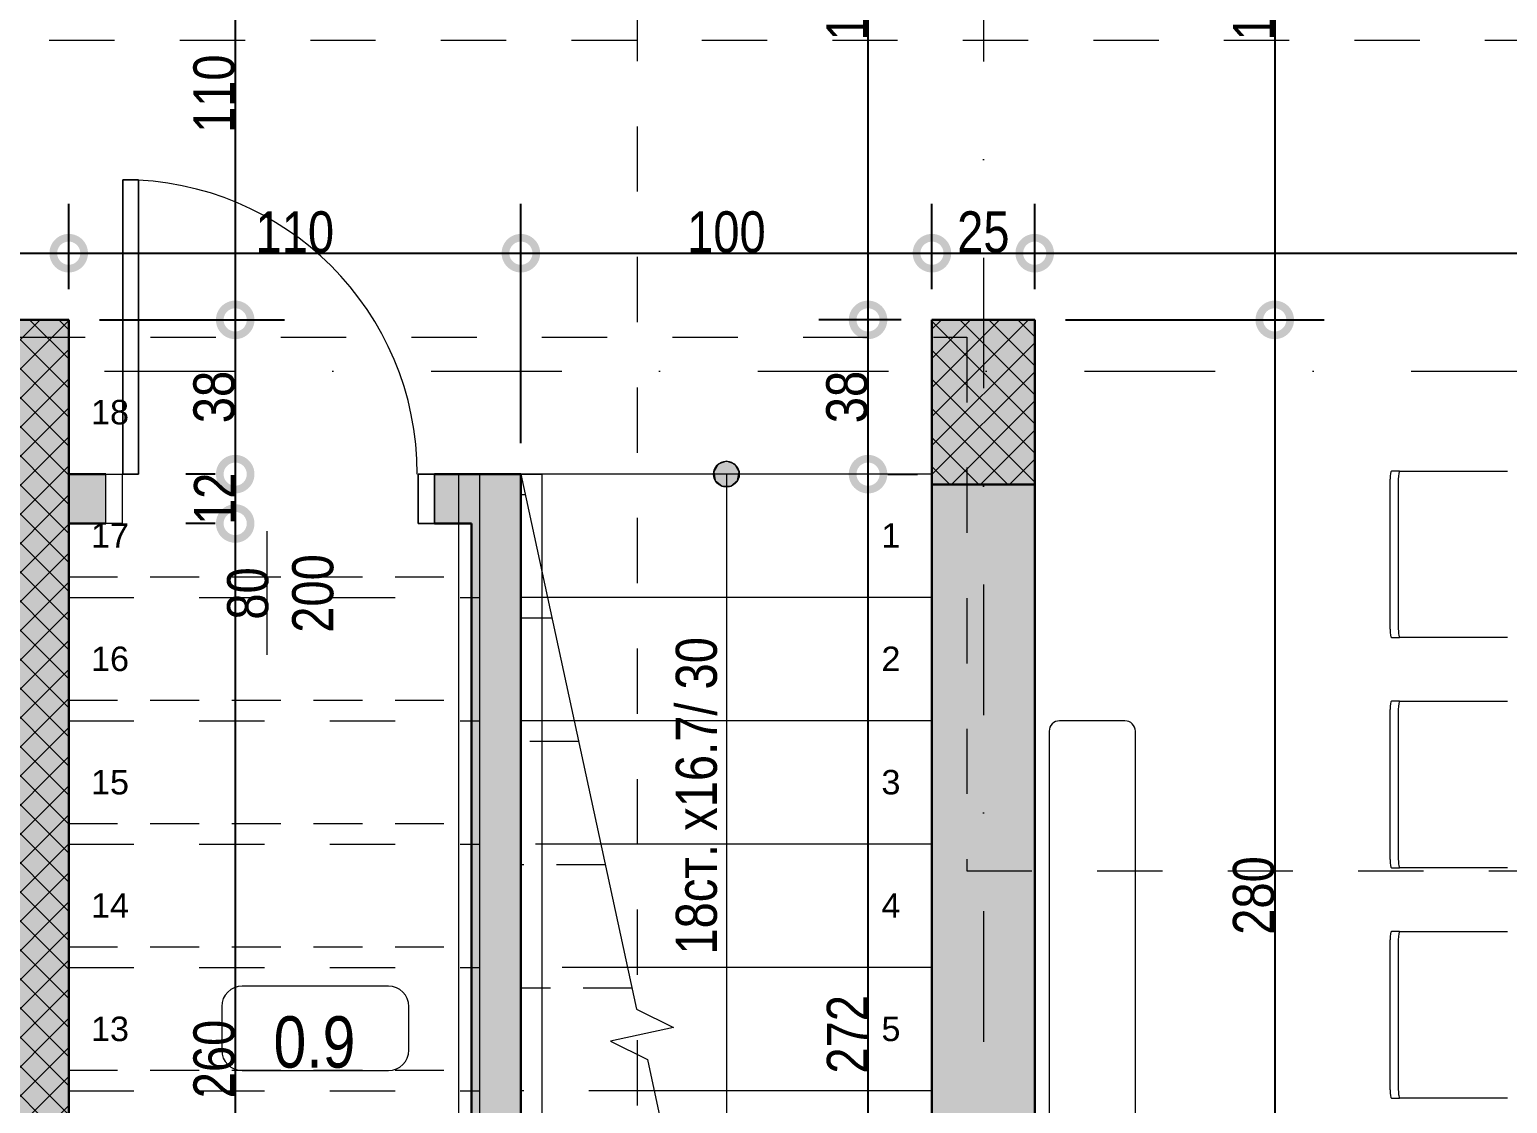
# Model space of a CAD drawing. Header units: centimetres. Extents: x 0 to 25250, y 0 to 2250.
# Drawn here: x 894.4 to 1254, y 578.3 to 839.5 of the extents above; entities that cross this region are included whole.
import ezdxf

# ---------------------------------------------------------------- set-up
doc = ezdxf.new("R2010")
doc.units = ezdxf.units.CM
for name, pattern in [('17-View-1$0$Dash', [31.75, 15.875, -15.875]), ('17-View-1$0$Dash dot', [79.375, 31.75, -23.8125, 0, -23.8125]), ('17-View-1$0$Overhead', [19.84375, 11.90625, -7.9375])]:
    doc.linetypes.add(name, pattern=pattern)
for name, color, linetype, lineweight in [('A-ANNO-DIMS', 7, 'Continuous', 9), ('A-AREA-IDEN', 7, 'Continuous', 9), ('A-DOOR', 7, 'Continuous', 9), ('A-DOOR-FRAM', 7, 'Continuous', 15), ('A-DOOR-IDEN', 7, 'Continuous', 9), ('A-FLOR-HRAL', 7, 'Continuous', 9), ('A-FLOR-HRAL-MBND', 7, 'Continuous', 9), ('A-FLOR-OVHD', 7, '17-View-1$0$Overhead', 9), ('A-WALL', 7, 'Continuous', 9), ('A-WALL-PATT', 7, 'Continuous', 9), ('G-ANNO-SYMB', 7, 'Continuous', 9), ('I-FURN', 7, 'Continuous', 9), ('M-EQPM', 7, 'Continuous', 9), ('S-COLS', 7, 'Continuous', 9), ('S-GRID', 7, 'Continuous', 9), ('S-STRS', 7, 'Continuous', 9), ('S-STRS-ANNO', 7, 'Continuous', 9), ('S-STRS-IDEN', 7, 'Continuous', 9), ('S-STRS-MBND', 7, '17-View-1$0$Dash', 9)]:
    doc.layers.add(name, color=color, linetype=linetype, lineweight=lineweight)
doc.styles.add('17-View-1$0$Arial', font='arial.ttf', dxfattribs={"height": 5.953125})
doc.styles.add('17-View-1$0$Arial Narrow', font='ARIALN.TTF', dxfattribs={"height": 12.5})
doc.styles.add('17-View-1$0$Arial Narrow_1', font='ARIALN.TTF', dxfattribs={"height": 10})
doc.styles.add('17-View-1$0$Arial Narrow_3', font='ARIALN.TTF', dxfattribs={"height": 10})
doc.dimstyles.new('17-View-1$0$TEC_DIM', dxfattribs={"dimscale": 30.48, "dimtxt": 10.23431, "dimasz": 0.492126, "dimexe": 0.393701, "dimexo": 0.246063, "dimgap": 0, "dimtad": 1, "dimdec": 0, "dimzin": 0, "dimdsep": 46, "dimtxsty": '17-View-1$0$Arial Narrow_3', "dimblk1": '17-View-1$0$_DotSmall', "dimblk2": '17-View-1$0$_DotSmall', "dimsah": 1, "dimcen": 0.09, "dimazin": 0, "dimtfac": 1, "dimtdec": 4, "dimtix": 1, "dimtmove": 0, "dimatfit": 3, "dimfxl": 1, "dimtvp": 1, "dimtolj": 1, "dimtzin": 0, "dimarcsym": 2})
doc.dimstyles.new('17-View-1$0$TEC_DIM_3', dxfattribs={"dimscale": 30.48, "dimtxt": 10.23431, "dimasz": 0.492126, "dimexe": 0.393701, "dimexo": 0.246063, "dimgap": 0, "dimtad": 1, "dimdec": 0, "dimzin": 0, "dimdsep": 46, "dimtxsty": '17-View-1$0$Arial Narrow_3', "dimblk1": '17-View-1$0$_DotSmall', "dimblk2": '17-View-1$0$_DotSmall', "dimsah": 1, "dimcen": 0.09, "dimazin": 0, "dimtfac": 1, "dimtdec": 4, "dimtix": 1, "dimtmove": 0, "dimatfit": 3, "dimfxl": 1, "dimtvp": 1, "dimtolj": 1, "dimtzin": 0, "dimarcsym": 2})
pattern_1 = [(45, (-1006133.902, 862055.479), (-3.535533906, 3.535533906), []), (135, (-1006133.902, 862055.479), (-3.535533906, -3.535533906), [])]

# ---------------------------------------------------------------- blocks, each defined once
blk = doc.blocks.new('Stuhl-04 - Typ1-2239621-НИВО 0')
at = {"layer": 'I-FURN'}
for p, q in [((-55.46, 10.55), (-55.46, 26.47)), ((-14.96, 26.47), (-14.96, 10.55)), ((-55.46, 5.31), (-55.46, 10.55)), ((-14.96, 10.55), (-14.96, 5.31)), ((-55.46, 0.22), (-55.46, 5.31)), ((-14.96, 5.31), (-14.96, 0.22)), ((-55.46, 0.22), (-55.46, -1.75)), ((-14.96, -1.75), (-14.96, 0.22)), ((-16.96, -0.07), (-53.46, -0.07)), ((-16.96, -2.05), (-53.46, -2.05))]:
    blk.add_line(p, q, dxfattribs=at)
for centre, major_axis, start_param, end_param in [((-53.46, 0.22), (2, 0), 3.141593, 4.712389), ((-16.96, 0.22), (-2, 0), 1.570796, 3.141593), ((-53.46, -1.75), (2, 0), 3.141593, 4.712389), ((-16.96, -1.75), (2, 0), 4.712389, 6.283185)]:
    blk.add_ellipse(centre, major_axis=major_axis, ratio=0.147809, start_param=start_param, end_param=end_param, dxfattribs=at)
blk = doc.blocks.new('TEC_DOOR-INT - 80x200-2358334-НИВО 0')
at = {"layer": 'A-DOOR', "lineweight": 15}
for p, q in [((32, -6), (35.8, -6)), ((32, -77.6), (32, -6)), ((32, -6), (32, -77.6)), ((35.8, -6), (32, -6)), ((35.8, -6), (35.8, -77.6)), ((35.8, -77.6), (35.8, -6)), ((35.8, -77.6), (32, -77.6)), ((32, -77.6), (35.8, -77.6))]:
    blk.add_line(p, q, dxfattribs=at)
at = {"layer": 'A-DOOR'}
blk.add_arc((35.8, -6), 71.6, 180, 270, dxfattribs=at)
at = {"layer": 'A-DOOR-FRAM'}
for p, q in [((-40, -6), (-40, 6)), ((-40, 6), (-36, 6)), ((-36, 6), (-40, 6)), ((-40, 6), (-40, -6)), ((-36, 6), (-36, -6)), ((-36, -6), (-36, 6)), ((36, 6), (40, 6)), ((36, -6), (36, 6)), ((36, -6), (36, 6)), ((36, 6), (40, 6)), ((40, 6), (40, -6)), ((40, 6), (40, -6)), ((-36, -6), (-40, -6)), ((-40, -6), (-36, -6)), ((40, -6), (36, -6)), ((40, -6), (36, -6))]:
    blk.add_line(p, q, dxfattribs=at)
blk = doc.blocks.new('Heat_Pump-Floor_Unit-VRV_IV-Daikin-FXLQ_MVJU - ERROR_LOAD Type Catalog-2382949-НИВО 0')
at = {"layer": 'M-EQPM'}
for p, q in [((-50.00625, 7.9375), (-50.00625, -7.9375)), ((47.46625, 10.4775), (-47.46625, 10.4775)), ((50.00625, -7.9375), (50.00625, 7.9375)), ((-47.46625, -10.4775), (47.46625, -10.4775))]:
    blk.add_line(p, q, dxfattribs=at)
for centre, start, end in [((-47.46625, 7.9375), 90, 180), ((47.46625, 7.9375), 360, 90), ((-47.46625, -7.9375), 180, 270), ((47.46625, -7.9375), 270, 360)]:
    blk.add_arc(centre, 2.54, start, end, dxfattribs=at)
blk = doc.blocks.new('Railing - Railing-2455743-НИВО 0')
at = {"layer": 'A-FLOR-HRAL'}
for p, q in [((819.14, -939.1), (824.22, -939.1)), ((824.22, -939.1), (824.22, -962.59))]:
    blk.add_line(p, q, dxfattribs=at)
at = {"layer": 'A-FLOR-HRAL-MBND'}
for p, q in [((804.06, -939.1), (809.14, -939.1)), ((804.06, -1109.74), (804.06, -939.1)), ((809.14, -1109.74), (809.14, -939.1)), ((824.22, -962.59), (824.22, -1109.74)), ((819.14, -989.51), (819.14, -1109.74)), ((804.06, -1116.67), (804.06, -1109.74)), ((809.14, -1111.59), (809.14, -1109.74)), ((819.14, -1109.74), (819.14, -1111.59)), ((824.22, -1109.74), (824.22, -1116.67)), ((819.14, -1111.59), (809.14, -1111.59)), ((807.53, -1116.67), (804.06, -1116.67)), ((820.76, -1116.67), (807.53, -1116.67)), ((824.22, -1116.67), (820.76, -1116.67))]:
    blk.add_line(p, q, dxfattribs=at)
blk = doc.blocks.new('TEC_DOOR_TAG - TEC_DOOR_TAG-22318-НИВО 0')
at = {"layer": 'A-DOOR-IDEN'}
blk.add_line((-0.0145, -0.0167), (-0.0145, 0.5833), dxfattribs=at)
blk = doc.blocks.new('TEC_ROOM_TAG - TEC_ROOM_TAG-32046-НИВО 0')
at = {"layer": 'A-AREA-IDEN'}
for p, q in [((0.3718, 0.1968), (-0.3391, 0.1968)), ((-0.4391, 0.0968), (-0.4391, -0.1143)), ((0.4718, -0.1143), (0.4718, 0.0968)), ((-0.3391, -0.2143), (0.3718, -0.2143))]:
    blk.add_line(p, q, dxfattribs=at)
for centre, start, end in [((-0.3391, 0.0968), 90, 180), ((0.3718, 0.0968), 360, 90), ((-0.3391, -0.1143), 180, 270), ((0.3718, -0.1143), 270, 360)]:
    blk.add_arc(centre, 0.1, start, end, dxfattribs=at)
blk = doc.blocks.new('17-View-1$0$_DotSmall')
at = {"color": 0, "linetype": 'ByBlock', "const_width": 0.5}
blk.add_lwpolyline([(-0.0625, 0, 1), (0.0625, 0, 1)], format="xyb", close=True, dxfattribs=at)
blk = doc.blocks.new('*D2360')
at = {"layer": 'A-ANNO-DIMS', "color": 0, "lineweight": -2, "transparency": 16777216}
for p, q in [((1993.97, 901.4), (1993.97, 279.71)), ((398.97, 406.4), (398.97, 279.71)), ((398.97, 291.71), (1993.97, 291.71))]:
    blk.add_line(p, q, dxfattribs=at)
at = {"layer": 'A-ANNO-DIMS', "color": 0, "lineweight": -2, "transparency": 16777216, "xscale": 15, "yscale": 15, "zscale": 15, "rotation": 180}
blk.add_blockref('17-View-1$0$_DotSmall', (398.97, 291.71), dxfattribs=at)
at = {"layer": 'A-ANNO-DIMS', "color": 0, "lineweight": -2, "transparency": 16777216, "xscale": 15, "yscale": 15, "zscale": 15}
blk.add_blockref('17-View-1$0$_DotSmall', (1993.97, 291.71), dxfattribs=at)
at = {"layer": 'A-ANNO-DIMS', "color": 0, "transparency": 16777216, "insert": (1196.47, 296.81), "char_height": 10, "width": 30.4105, "attachment_point": 5, "style": '17-View-1$0$Arial Narrow_3'}
blk.add_mtext('\\A1;1595', dxfattribs=at)
blk = doc.blocks.new('*D2542')
at = {"layer": 'A-ANNO-DIMS', "color": 0, "lineweight": -2, "transparency": 16777216}
for p, q in [((1171.47, 923.9), (1209.36, 923.9)), ((1197.36, 923.9), (1197.36, 768.9)), ((1146.47, 768.9), (1209.36, 768.9))]:
    blk.add_line(p, q, dxfattribs=at)
at = {"layer": 'A-ANNO-DIMS', "color": 0, "lineweight": -2, "transparency": 16777216, "xscale": 15, "yscale": 15, "zscale": 15}
for p, rotation in [((1197.36, 923.9), 90), ((1197.36, 768.9), 270)]:
    blk.add_blockref('17-View-1$0$_DotSmall', p, dxfattribs=dict(at, rotation=rotation))
at = {"layer": 'A-ANNO-DIMS', "color": 0, "transparency": 16777216, "insert": (1192.26, 846.4), "char_height": 10, "width": 22.8079, "attachment_point": 5, "rotation": 90, "style": '17-View-1$0$Arial Narrow_3'}
blk.add_mtext('\\A1;155', dxfattribs=at)
blk = doc.blocks.new('*D2543')
at = {"layer": 'A-ANNO-DIMS', "color": 0, "lineweight": -2, "transparency": 16777216}
for p, q in [((1146.47, 768.9), (1209.36, 768.9)), ((1197.36, 768.9), (1197.36, 488.9)), ((1192.51, 488.9), (1185.36, 488.9))]:
    blk.add_line(p, q, dxfattribs=at)
at = {"layer": 'A-ANNO-DIMS', "color": 0, "lineweight": -2, "transparency": 16777216, "xscale": 15, "yscale": 15, "zscale": 15}
for p, rotation in [((1197.36, 768.9), 90), ((1197.36, 488.9), 270)]:
    blk.add_blockref('17-View-1$0$_DotSmall', p, dxfattribs=dict(at, rotation=rotation))
at = {"layer": 'A-ANNO-DIMS', "color": 0, "transparency": 16777216, "insert": (1192.26, 628.9), "char_height": 10, "width": 22.8079, "attachment_point": 5, "rotation": 90, "style": '17-View-1$0$Arial Narrow_3'}
blk.add_mtext('\\A1;280', dxfattribs=at)
blk = doc.blocks.new('*D2553')
at = {"layer": 'A-ANNO-DIMS', "color": 0, "lineweight": -2, "transparency": 16777216}
for p, q in [((911.47, 878.9), (956.47, 878.9)), ((944.47, 878.9), (944.47, 768.9)), ((911.47, 768.9), (956.47, 768.9))]:
    blk.add_line(p, q, dxfattribs=at)
at = {"layer": 'A-ANNO-DIMS', "color": 0, "lineweight": -2, "transparency": 16777216, "xscale": 15, "yscale": 15, "zscale": 15}
for p, rotation in [((944.47, 878.9), 90), ((944.47, 768.9), 270)]:
    blk.add_blockref('17-View-1$0$_DotSmall', p, dxfattribs=dict(at, rotation=rotation))
at = {"layer": 'A-ANNO-DIMS', "color": 0, "transparency": 16777216, "insert": (939.37, 823.9), "char_height": 10, "width": 22.8079, "attachment_point": 5, "rotation": 90, "style": '17-View-1$0$Arial Narrow_3'}
blk.add_mtext('\\A1;110', dxfattribs=at)
blk = doc.blocks.new('*D2554')
at = {"layer": 'A-ANNO-DIMS', "color": 0, "lineweight": -2, "transparency": 16777216}
for p, q in [((911.47, 768.9), (956.47, 768.9)), ((944.47, 768.9), (944.47, 731.38)), ((939.63, 731.38), (932.47, 731.38))]:
    blk.add_line(p, q, dxfattribs=at)
at = {"layer": 'A-ANNO-DIMS', "color": 0, "lineweight": -2, "transparency": 16777216, "xscale": 15, "yscale": 15, "zscale": 15}
for p, rotation in [((944.47, 768.9), 90), ((944.47, 731.38), 270)]:
    blk.add_blockref('17-View-1$0$_DotSmall', p, dxfattribs=dict(at, rotation=rotation))
at = {"layer": 'A-ANNO-DIMS', "color": 0, "transparency": 16777216, "insert": (939.37, 750.14), "char_height": 10, "width": 15.2053, "attachment_point": 5, "rotation": 90, "style": '17-View-1$0$Arial Narrow_3'}
blk.add_mtext('\\A1;38', dxfattribs=at)
blk = doc.blocks.new('*D2555')
at = {"layer": 'A-ANNO-DIMS', "color": 0, "lineweight": -2, "transparency": 16777216}
for p, q in [((939.63, 731.38), (932.47, 731.38)), ((944.47, 731.38), (944.47, 719.38)), ((939.63, 719.38), (932.47, 719.38))]:
    blk.add_line(p, q, dxfattribs=at)
at = {"layer": 'A-ANNO-DIMS', "color": 0, "lineweight": -2, "transparency": 16777216, "xscale": 15, "yscale": 15, "zscale": 15}
for p, rotation in [((944.47, 731.38), 90), ((944.47, 719.38), 270)]:
    blk.add_blockref('17-View-1$0$_DotSmall', p, dxfattribs=dict(at, rotation=rotation))
at = {"layer": 'A-ANNO-DIMS', "color": 0, "transparency": 16777216, "insert": (939.45, 725.38), "char_height": 10, "width": 15.2053, "attachment_point": 5, "rotation": 90, "style": '17-View-1$0$Arial Narrow_3'}
blk.add_mtext('\\A1;12', dxfattribs=at)
blk = doc.blocks.new('*D2556')
at = {"layer": 'A-ANNO-DIMS', "color": 0, "lineweight": -2, "transparency": 16777216}
for p, q in [((939.63, 719.38), (932.47, 719.38)), ((944.47, 719.38), (944.47, 458.9)), ((939.63, 458.9), (932.47, 458.9))]:
    blk.add_line(p, q, dxfattribs=at)
at = {"layer": 'A-ANNO-DIMS', "color": 0, "lineweight": -2, "transparency": 16777216, "xscale": 15, "yscale": 15, "zscale": 15}
for p, rotation in [((944.47, 719.38), 90), ((944.47, 458.9), 270)]:
    blk.add_blockref('17-View-1$0$_DotSmall', p, dxfattribs=dict(at, rotation=rotation))
at = {"layer": 'A-ANNO-DIMS', "color": 0, "transparency": 16777216, "insert": (939.37, 589.14), "char_height": 10, "width": 22.8079, "attachment_point": 5, "rotation": 90, "style": '17-View-1$0$Arial Narrow_3'}
blk.add_mtext('\\A1;260', dxfattribs=at)
blk = doc.blocks.new('*D2564')
at = {"layer": 'A-ANNO-DIMS', "color": 0, "lineweight": -2, "transparency": 16777216}
for p, q in [((903.97, 776.4), (903.97, 797.12)), ((760.97, 785.12), (903.97, 785.12)), ((760.97, 780.27), (760.97, 773.12))]:
    blk.add_line(p, q, dxfattribs=at)
at = {"layer": 'A-ANNO-DIMS', "color": 0, "lineweight": -2, "transparency": 16777216, "xscale": 15, "yscale": 15, "zscale": 15, "rotation": 180}
blk.add_blockref('17-View-1$0$_DotSmall', (760.97, 785.12), dxfattribs=at)
at = {"layer": 'A-ANNO-DIMS', "color": 0, "lineweight": -2, "transparency": 16777216, "xscale": 15, "yscale": 15, "zscale": 15}
blk.add_blockref('17-View-1$0$_DotSmall', (903.97, 785.12), dxfattribs=at)
at = {"layer": 'A-ANNO-DIMS', "color": 0, "transparency": 16777216, "insert": (832.47, 790.23), "char_height": 10, "width": 22.8079, "attachment_point": 5, "style": '17-View-1$0$Arial Narrow_3'}
blk.add_mtext('\\A1;143', dxfattribs=at)
blk = doc.blocks.new('*D2565')
at = {"layer": 'A-ANNO-DIMS', "color": 0, "lineweight": -2, "transparency": 16777216}
for p, q in [((903.97, 776.4), (903.97, 797.12)), ((1013.97, 738.88), (1013.97, 797.12)), ((903.97, 785.12), (1013.97, 785.12))]:
    blk.add_line(p, q, dxfattribs=at)
at = {"layer": 'A-ANNO-DIMS', "color": 0, "lineweight": -2, "transparency": 16777216, "xscale": 15, "yscale": 15, "zscale": 15, "rotation": 180}
blk.add_blockref('17-View-1$0$_DotSmall', (903.97, 785.12), dxfattribs=at)
at = {"layer": 'A-ANNO-DIMS', "color": 0, "lineweight": -2, "transparency": 16777216, "xscale": 15, "yscale": 15, "zscale": 15}
blk.add_blockref('17-View-1$0$_DotSmall', (1013.97, 785.12), dxfattribs=at)
at = {"layer": 'A-ANNO-DIMS', "color": 0, "transparency": 16777216, "insert": (958.97, 790.23), "char_height": 10, "width": 22.8079, "attachment_point": 5, "style": '17-View-1$0$Arial Narrow_3'}
blk.add_mtext('\\A1;110', dxfattribs=at)
blk = doc.blocks.new('*D2566')
at = {"layer": 'A-ANNO-DIMS', "color": 0, "lineweight": -2, "transparency": 16777216}
for p, q in [((1013.97, 738.88), (1013.97, 797.12)), ((1113.97, 776.4), (1113.97, 797.12)), ((1013.97, 785.12), (1113.97, 785.12))]:
    blk.add_line(p, q, dxfattribs=at)
at = {"layer": 'A-ANNO-DIMS', "color": 0, "lineweight": -2, "transparency": 16777216, "xscale": 15, "yscale": 15, "zscale": 15, "rotation": 180}
blk.add_blockref('17-View-1$0$_DotSmall', (1013.97, 785.12), dxfattribs=at)
at = {"layer": 'A-ANNO-DIMS', "color": 0, "lineweight": -2, "transparency": 16777216, "xscale": 15, "yscale": 15, "zscale": 15}
blk.add_blockref('17-View-1$0$_DotSmall', (1113.97, 785.12), dxfattribs=at)
at = {"layer": 'A-ANNO-DIMS', "color": 0, "transparency": 16777216, "insert": (1063.97, 790.23), "char_height": 10, "width": 22.8079, "attachment_point": 5, "style": '17-View-1$0$Arial Narrow_3'}
blk.add_mtext('\\A1;100', dxfattribs=at)
blk = doc.blocks.new('*D2567')
at = {"layer": 'A-ANNO-DIMS', "color": 0, "lineweight": -2, "transparency": 16777216}
for p, q in [((1113.97, 776.4), (1113.97, 797.12)), ((1138.97, 776.4), (1138.97, 797.12)), ((1113.97, 785.12), (1138.97, 785.12))]:
    blk.add_line(p, q, dxfattribs=at)
at = {"layer": 'A-ANNO-DIMS', "color": 0, "lineweight": -2, "transparency": 16777216, "xscale": 15, "yscale": 15, "zscale": 15, "rotation": 180}
blk.add_blockref('17-View-1$0$_DotSmall', (1113.97, 785.12), dxfattribs=at)
at = {"layer": 'A-ANNO-DIMS', "color": 0, "lineweight": -2, "transparency": 16777216, "xscale": 15, "yscale": 15, "zscale": 15}
blk.add_blockref('17-View-1$0$_DotSmall', (1138.97, 785.12), dxfattribs=at)
at = {"layer": 'A-ANNO-DIMS', "color": 0, "transparency": 16777216, "insert": (1126.47, 790.23), "char_height": 10, "width": 15.2053, "attachment_point": 5, "style": '17-View-1$0$Arial Narrow_3'}
blk.add_mtext('\\A1;25', dxfattribs=at)
blk = doc.blocks.new('*D2568')
at = {"layer": 'A-ANNO-DIMS', "color": 0, "lineweight": -2, "transparency": 16777216}
for p, q in [((1138.97, 776.4), (1138.97, 797.12)), ((1466.97, 761.4), (1466.97, 797.12)), ((1138.97, 785.12), (1466.97, 785.12))]:
    blk.add_line(p, q, dxfattribs=at)
at = {"layer": 'A-ANNO-DIMS', "color": 0, "lineweight": -2, "transparency": 16777216, "xscale": 15, "yscale": 15, "zscale": 15, "rotation": 180}
blk.add_blockref('17-View-1$0$_DotSmall', (1138.97, 785.12), dxfattribs=at)
at = {"layer": 'A-ANNO-DIMS', "color": 0, "lineweight": -2, "transparency": 16777216, "xscale": 15, "yscale": 15, "zscale": 15}
blk.add_blockref('17-View-1$0$_DotSmall', (1466.97, 785.12), dxfattribs=at)
at = {"layer": 'A-ANNO-DIMS', "color": 0, "transparency": 16777216, "insert": (1302.97, 790.23), "char_height": 10, "width": 22.8079, "attachment_point": 5, "style": '17-View-1$0$Arial Narrow_3'}
blk.add_mtext('\\A1;328', dxfattribs=at)
blk = doc.blocks.new('*D2600')
at = {"layer": 'A-ANNO-DIMS', "color": 0, "lineweight": -2, "transparency": 16777216}
for p, q in [((1098.42, 458.9), (1098.42, 731.38)), ((1103.27, 731.38), (1110.42, 731.38)), ((1103.27, 458.9), (1110.42, 458.9))]:
    blk.add_line(p, q, dxfattribs=at)
at = {"layer": 'A-ANNO-DIMS', "color": 0, "lineweight": -2, "transparency": 16777216, "xscale": 15, "yscale": 15, "zscale": 15}
for p, rotation in [((1098.42, 731.38), 90), ((1098.42, 458.9), 270)]:
    blk.add_blockref('17-View-1$0$_DotSmall', p, dxfattribs=dict(at, rotation=rotation))
at = {"layer": 'A-ANNO-DIMS', "color": 0, "transparency": 16777216, "insert": (1093.4, 595.14), "char_height": 10, "width": 22.8079, "attachment_point": 5, "rotation": 90, "style": '17-View-1$0$Arial Narrow_3'}
blk.add_mtext('\\A1;272', dxfattribs=at)
blk = doc.blocks.new('*D2601')
at = {"layer": 'A-ANNO-DIMS', "color": 0, "lineweight": -2, "transparency": 16777216}
for p, q in [((1106.47, 768.9), (1086.42, 768.9)), ((1098.42, 731.38), (1098.42, 768.9)), ((1103.27, 731.38), (1110.42, 731.38))]:
    blk.add_line(p, q, dxfattribs=at)
at = {"layer": 'A-ANNO-DIMS', "color": 0, "lineweight": -2, "transparency": 16777216, "xscale": 15, "yscale": 15, "zscale": 15}
for p, rotation in [((1098.42, 768.9), 90), ((1098.42, 731.38), 270)]:
    blk.add_blockref('17-View-1$0$_DotSmall', p, dxfattribs=dict(at, rotation=rotation))
at = {"layer": 'A-ANNO-DIMS', "color": 0, "transparency": 16777216, "insert": (1093.32, 750.14), "char_height": 10, "width": 15.2053, "attachment_point": 5, "rotation": 90, "style": '17-View-1$0$Arial Narrow_3'}
blk.add_mtext('\\A1;38', dxfattribs=at)
blk = doc.blocks.new('*D2602')
at = {"layer": 'A-ANNO-DIMS', "color": 0, "lineweight": -2, "transparency": 16777216}
for p, q in [((1106.47, 923.9), (1086.42, 923.9)), ((1098.42, 768.9), (1098.42, 923.9)), ((1106.47, 768.9), (1086.42, 768.9))]:
    blk.add_line(p, q, dxfattribs=at)
at = {"layer": 'A-ANNO-DIMS', "color": 0, "lineweight": -2, "transparency": 16777216, "xscale": 15, "yscale": 15, "zscale": 15}
for p, rotation in [((1098.42, 923.9), 90), ((1098.42, 768.9), 270)]:
    blk.add_blockref('17-View-1$0$_DotSmall', p, dxfattribs=dict(at, rotation=rotation))
at = {"layer": 'A-ANNO-DIMS', "color": 0, "transparency": 16777216, "insert": (1093.32, 846.4), "char_height": 10, "width": 22.8079, "attachment_point": 5, "rotation": 90, "style": '17-View-1$0$Arial Narrow_3'}
blk.add_mtext('\\A1;155', dxfattribs=at)

msp = doc.modelspace()

# ---------------------------------------------------------------- hatches: boundary and pattern name
at = {"layer": 'A-WALL-PATT', "true_color": 0x808080}
for points in [[(878.97, 488.9), (903.97, 488.9), (903.97, 768.9), (878.97, 768.9), (878.97, 511.9)], [(1138.97, 488.9), (1138.97, 768.9), (1113.97, 768.9), (1113.97, 488.9)], [(1001.97, 558.9), (1013.97, 558.9), (1013.97, 731.38), (1001.97, 731.38), (1001.97, 685.9)]]:
    msp.add_hatch(color=8, dxfattribs=at).paths.add_polyline_path(points)
h = msp.add_hatch(color=8, dxfattribs=at)
h.paths.add_polyline_path([(992.97, 719.38), (1001.97, 719.38), (1001.97, 731.38), (992.97, 731.38)])
h.paths.add_polyline_path([(912.97, 719.38), (912.97, 731.38), (903.97, 731.38), (903.97, 719.38), (904.21, 719.38)])
at = {"layer": 'S-COLS'}
h = msp.add_hatch(dxfattribs=at)
h.set_pattern_fill('FP1_5', color=256, style=0, pattern_type=2)
h.set_pattern_definition(pattern_1)
h.paths.add_polyline_path([(878.97, 433.9), (903.97, 433.9), (903.97, 768.9), (878.97, 768.9), (878.97, 459.26)])
h = msp.add_hatch(dxfattribs=at)
h.set_pattern_fill('FP1_5', color=256, style=0, pattern_type=2)
h.set_pattern_definition(pattern_1)
h.paths.add_polyline_path([(1113.97, 728.9), (1138.97, 728.9), (1138.97, 768.9), (1113.97, 768.9)])
at = {"layer": 'S-STRS-ANNO'}
h = msp.add_hatch(color=256, dxfattribs=at)
edge = h.paths.add_edge_path()
edge.add_arc((1063.97, 731.38), 3.13, 0, 360)
msp.add_hatch(color=256, dxfattribs=at).paths.add_polyline_path([(1062.9, 728.45), (1065.04, 728.45), (1066.68, 729.82), (1067.05, 731.93), (1065.98, 733.78), (1063.97, 734.51), (1061.96, 733.78), (1060.89, 731.93), (1061.26, 729.82)])

# ---------------------------------------------------------------- linework, layer by layer
at = {"layer": 'A-FLOR-OVHD'}
for p, q in [((1015.05, 726.38), (1013.97, 726.38)), ((903.97, 706.38), (1001.97, 706.38)), ((1021.54, 696.38), (1013.97, 696.38)), ((903.97, 676.38), (1001.97, 676.38)), ((1028.02, 666.38), (1013.97, 666.38)), ((903.97, 646.38), (1001.97, 646.38)), ((1034.51, 636.38), (1013.97, 636.38)), ((903.97, 616.38), (1001.97, 616.38)), ((1041, 606.38), (1013.97, 606.38)), ((903.97, 586.38), (1001.97, 586.38))]:
    msp.add_line(p, q, dxfattribs=at)
at = {"layer": 'A-WALL', "lineweight": 30}
for p, q in [((903.97, 768.9), (851.47, 768.9)), ((903.97, 731.38), (903.97, 768.9)), ((1138.97, 768.9), (1113.97, 768.9)), ((1113.97, 768.9), (1113.97, 458.9)), ((1138.97, 488.9), (1138.97, 768.9)), ((912.97, 731.38), (903.97, 731.38)), ((1013.97, 731.38), (992.97, 731.38)), ((1013.97, 558.9), (1013.97, 731.38)), ((903.97, 458.9), (903.97, 719.38)), ((903.97, 719.38), (912.97, 719.38)), ((992.97, 719.38), (1001.97, 719.38)), ((1001.97, 719.38), (1001.97, 558.9))]:
    msp.add_line(p, q, dxfattribs=at)
at = {"layer": 'G-ANNO-SYMB', "linetype": '17-View-1$0$Dash', "lineweight": 18}
for p, q in [((1042.26, 1958.97), (1042.26, 221.56)), ((137.25, 836.94), (2189.4, 836.94)), ((892.1, 764.72), (1122.42, 764.72)), ((1122.42, 764.72), (1122.42, 634.94)), ((1122.42, 634.94), (2189.4, 634.94))]:
    msp.add_line(p, q, dxfattribs=at)
at = {"layer": 'S-COLS', "lineweight": 30}
for p, q in [((903.97, 768.9), (878.97, 768.9)), ((903.97, 433.9), (903.97, 768.9)), ((1138.97, 768.9), (1113.97, 768.9)), ((1113.97, 768.9), (1113.97, 728.9)), ((1138.97, 728.9), (1138.97, 768.9)), ((1113.97, 728.9), (1138.97, 728.9))]:
    msp.add_line(p, q, dxfattribs=at)
at = {"layer": 'S-GRID', "color": 1, "linetype": '17-View-1$0$Dash dot', "lineweight": 18, "true_color": 0xff0000}
for p, q in [((1126.47, 1817.2), (1126.47, 359.56)), ((276.88, 756.4), (2035.81, 756.4))]:
    msp.add_line(p, q, dxfattribs=at)
at = {"layer": 'S-STRS'}
for p, q in [((1113.97, 731.38), (1013.97, 731.38)), ((1113.97, 731.38), (1013.97, 731.38)), ((1113.97, 701.38), (1020.46, 701.38)), ((1113.97, 701.38), (1020.46, 701.38)), ((1113.97, 671.38), (1026.94, 671.38)), ((1113.97, 671.38), (1026.94, 671.38)), ((1113.97, 641.38), (1033.43, 641.38)), ((1113.97, 641.38), (1033.43, 641.38)), ((1113.97, 611.38), (1039.92, 611.38)), ((1113.97, 611.38), (1039.92, 611.38)), ((1113.97, 581.38), (1046.4, 581.38)), ((1113.97, 581.38), (1046.4, 581.38))]:
    msp.add_line(p, q, dxfattribs=at)
at = {"layer": 'S-STRS-ANNO'}
for p, q in [((1061.96, 733.78), (1060.89, 731.93)), ((1063.97, 734.51), (1061.96, 733.78)), ((1065.98, 733.78), (1063.97, 734.51)), ((1067.05, 731.93), (1065.98, 733.78)), ((1060.89, 731.93), (1061.26, 729.82)), ((1063.97, 731.38), (1063.97, 701.38)), ((1066.68, 729.82), (1067.05, 731.93)), ((1061.26, 729.82), (1062.9, 728.45)), ((1062.9, 728.45), (1065.04, 728.45)), ((1065.04, 728.45), (1066.68, 729.82)), ((1063.97, 701.38), (1063.97, 671.38)), ((1063.97, 671.38), (1063.97, 641.38)), ((1063.97, 641.38), (1063.97, 611.38)), ((1063.97, 611.38), (1063.97, 581.38)), ((1063.97, 581.38), (1063.97, 558.9))]:
    msp.add_line(p, q, dxfattribs=at)
msp.add_circle((1063.97, 731.38), 3.13, dxfattribs=at)
at = {"layer": 'S-STRS-MBND'}
for p, q in [((903.97, 458.9), (903.97, 731.38)), ((1003.97, 558.9), (1003.97, 731.38)), ((903.97, 701.38), (1003.97, 701.38)), ((903.97, 701.38), (1003.97, 701.38)), ((1020.46, 701.38), (1013.97, 701.38)), ((1020.46, 701.38), (1013.97, 701.38)), ((903.97, 671.38), (1003.97, 671.38)), ((903.97, 671.38), (1003.97, 671.38)), ((1026.94, 671.38), (1013.97, 671.38)), ((1026.94, 671.38), (1013.97, 671.38)), ((903.97, 641.38), (1003.97, 641.38)), ((903.97, 641.38), (1003.97, 641.38)), ((1033.43, 641.38), (1013.97, 641.38)), ((1033.43, 641.38), (1013.97, 641.38)), ((903.97, 611.38), (1003.97, 611.38)), ((903.97, 611.38), (1003.97, 611.38)), ((1039.92, 611.38), (1013.97, 611.38)), ((1039.92, 611.38), (1013.97, 611.38)), ((903.97, 581.38), (1003.97, 581.38)), ((903.97, 581.38), (1003.97, 581.38)), ((1046.4, 581.38), (1013.97, 581.38)), ((1046.4, 581.38), (1013.97, 581.38))]:
    msp.add_line(p, q, dxfattribs=at)
at = {"layer": 'S-STRS-MBND', "linetype": 'Continuous'}
for p, q in [((1013.97, 731.38), (1042.11, 601.25)), ((1042.11, 601.25), (1051.06, 596.79)), ((1051.06, 596.79), (1035.79, 593.49)), ((1035.79, 593.49), (1044.75, 589.03)), ((1044.75, 589.03), (1072.89, 458.9))]:
    msp.add_line(p, q, dxfattribs=at)

# ---------------------------------------------------------------- block references
at = {"layer": 'A-AREA-IDEN', "xscale": 49.99999999999998, "yscale": 49.99999999999998, "zscale": 49.99999999999998}
msp.add_blockref('TEC_ROOM_TAG - TEC_ROOM_TAG-32046-НИВО 0', (963.14, 597.03), dxfattribs=at)
at = {"layer": 'A-DOOR', "rotation": 180}
msp.add_blockref('TEC_DOOR-INT - 80x200-2358334-НИВО 0', (952.97, 725.38), dxfattribs=at)
at = {"layer": 'A-DOOR-IDEN', "xscale": 49.99999999999998, "yscale": 49.99999999999998, "zscale": 49.99999999999998}
msp.add_blockref('TEC_DOOR_TAG - TEC_DOOR_TAG-22318-НИВО 0', (952.97, 688.31), dxfattribs=at)
at = {"layer": 'A-FLOR-HRAL-MBND'}
msp.add_blockref('Railing - Railing-2455743-НИВО 0', (194.83, 1670.48), dxfattribs=at)
at = {"layer": 'I-FURN', "rotation": 270.0000000000007}
for p in [(1227.5, 676.68), (1227.5, 620.68), (1227.5, 564.68)]:
    msp.add_blockref('Stuhl-04 - Typ1-2239621-НИВО 0', p, dxfattribs=at)
at = {"layer": 'M-EQPM', "rotation": 89.9999999999999}
msp.add_blockref('Heat_Pump-Floor_Unit-VRV_IV-Daikin-FXLQ_MVJU - ERROR_LOAD Type Catalog-2382949-НИВО 0', (1152.97, 621.38), dxfattribs=at)

# ---------------------------------------------------------------- texts
at = {"layer": 'A-AREA-IDEN', "insert": (963.75, 593.19), "char_height": 12.5, "width": 20.2, "attachment_point": 5, "line_spacing_factor": 0.949189, "style": '17-View-1$0$Arial Narrow'}
msp.add_mtext('\\pt63.5,127,190.5,254,317.5,381,444.5,508,571.5,635,698.5,762,825.5,889,952.5,1016,1079.5,1143,1206.5,1270,1333.5,1397,1460.5,1524,1587.5,1651,1714.5,1778,1841.5,1905,1968.5,2032;0.9', dxfattribs=at)
at = {"layer": 'A-DOOR-IDEN', "insert": (955.49, 702.36), "char_height": 10, "width": 20.2, "attachment_point": 5, "rotation": 90, "line_spacing_factor": 0.949189, "style": '17-View-1$0$Arial Narrow_1'}
msp.add_mtext('\\pt5,10,15,20,25,30,35,40,45,50,55,60,65,70,75,80,85,90,95,100,105,110,115,120,125,130,135,140,145,150,155,160;80\\P200', dxfattribs=at)
at = {"layer": 'S-STRS-ANNO', "attachment_point": 1, "line_spacing_factor": 0.941778, "style": '17-View-1$0$Arial'}
for s, insert, char_height, width in [('18', (909.39, 749.44), 5.953, 10.9888), ('17', (909.39, 719.44), 5.953, 10.9888), ('\\fArial|b0|i0|c204|p34|;1', (1101.68, 719.44), 5.9531, 5.4944), ('16', (909.39, 689.44), 5.953, 10.9888), ('\\fArial|b0|i0|c204|p34|;2', (1101.68, 689.44), 5.9531, 5.4944), ('15', (909.39, 659.44), 5.953, 10.9888), ('\\fArial|b0|i0|c204|p34|;3', (1101.68, 659.44), 5.9531, 5.4944), ('14', (909.39, 629.44), 5.953, 10.9888), ('\\fArial|b0|i0|c204|p34|;4', (1101.68, 629.44), 5.9531, 5.4944), ('13', (909.39, 599.44), 5.953, 10.9888), ('\\fArial|b0|i0|c204|p34|;5', (1101.68, 599.44), 5.9531, 5.4944)]:
    msp.add_mtext(s, dxfattribs=dict(at, insert=insert, char_height=char_height, width=width))
at = {"layer": 'S-STRS-IDEN', "insert": (1056.72, 653.14), "char_height": 10, "width": 80.35, "attachment_point": 5, "rotation": 90, "line_spacing_factor": 0.949189, "style": '17-View-1$0$Arial Narrow_1'}
msp.add_mtext('\\pt5,10,15,20,25,30,35,40,45,50,55,60,65,70,75,80,85,90,95,100,105,110,115,120,125,130,135,140,145,150,155,160;18{\\fArial Narrow|b0|i0|c204|p34;ст}. x16.7/ 30', dxfattribs=at)

# ---------------------------------------------------------------- dimensions: what is measured, and where the dimension line sits
at = {"layer": 'A-ANNO-DIMS'}
for base, p1, p2, dimstyle, override, picture, middle in [((1098.42, 923.9), (1113.97, 768.9), (1113.97, 923.9), '17-View-1$0$TEC_DIM_3', {"dimpost": '<>', "dimfxl": 155}, '*D2602', (1093.32, 846.4)), ((1197.36, 768.9), (1163.97, 923.9), (1138.97, 768.9), '17-View-1$0$TEC_DIM', {"dimpost": '<>', "dimfxl": 157.003185}, '*D2542', (1192.26, 846.4)), ((944.47, 768.9), (903.97, 878.9), (903.97, 768.9), '17-View-1$0$TEC_DIM', {"dimpost": '<>', "dimfxl": 110}, '*D2553', (939.37, 823.9)), ((944.47, 731.38), (903.97, 768.9), (947.13, 731.38), '17-View-1$0$TEC_DIM', {"dimpost": '<>', "dimfxl": 57.179307}, '*D2554', (939.37, 750.14)), ((1098.42, 768.9), (1095.77, 731.38), (1113.97, 768.9), '17-View-1$0$TEC_DIM_3', {"dimpost": '<>', "dimfxl": 41.691241}, '*D2601', (1093.32, 750.14)), ((1197.36, 488.9), (1138.97, 768.9), (1200.01, 488.9), '17-View-1$0$TEC_DIM', {"dimpost": '<>', "dimfxl": 286.57705}, '*D2543', (1192.26, 628.9)), ((944.47, 719.38), (947.13, 731.38), (947.13, 719.38), '17-View-1$0$TEC_DIM', {"dimpost": '<>', "dimfxl": 12}, '*D2555', (939.45, 725.38)), ((1098.42, 731.38), (1095.77, 458.9), (1095.77, 731.38), '17-View-1$0$TEC_DIM_3', {"dimpost": '<>', "dimfxl": 272.489732}, '*D2600', (1093.4, 595.14)), ((944.47, 458.9), (947.13, 719.38), (947.13, 458.9), '17-View-1$0$TEC_DIM', {"dimpost": '<>', "dimfxl": 260.489732}, '*D2556', (939.37, 589.14))]:
    dim = msp.add_linear_dim(base=base, p1=p1, p2=p2, angle=90, dimstyle=dimstyle, override=override, dxfattribs=at)
    dim.commit()
    dim.dimension.update_dxf_attribs({"geometry": picture, "text_midpoint": middle})
for base, p1, p2, override, picture, middle in [((1993.97, 291.71), (398.97, 413.9), (1993.97, 908.9), {"dimpost": '<>', "dimfxl": 1670.04491}, '*D2360', (1196.47, 296.81)), ((903.97, 785.12), (760.97, 787.77), (903.97, 768.9), {"dimpost": '<>', "dimfxl": 144.240587}, '*D2564', (832.47, 790.23)), ((1013.97, 785.12), (903.97, 768.9), (1013.97, 731.38), {"dimpost": '<>', "dimfxl": 116.219707}, '*D2565', (958.97, 790.23)), ((1113.97, 785.12), (1013.97, 731.38), (1113.97, 768.9), {"dimpost": '<>', "dimfxl": 106.803652}, '*D2566', (1063.97, 790.23)), ((1138.97, 785.12), (1113.97, 768.9), (1138.97, 768.9), {"dimpost": '<>', "dimfxl": 25}, '*D2567', (1126.47, 790.23)), ((1466.97, 785.12), (1138.97, 768.9), (1466.97, 753.9), {"dimpost": '<>', "dimfxl": 328.342809}, '*D2568', (1302.97, 790.23))]:
    dim = msp.add_linear_dim(base=base, p1=p1, p2=p2, dimstyle='17-View-1$0$TEC_DIM', override=override, dxfattribs=at)
    dim.commit()
    dim.dimension.update_dxf_attribs({"geometry": picture, "text_midpoint": middle})

doc.saveas('drawing.dxf')
